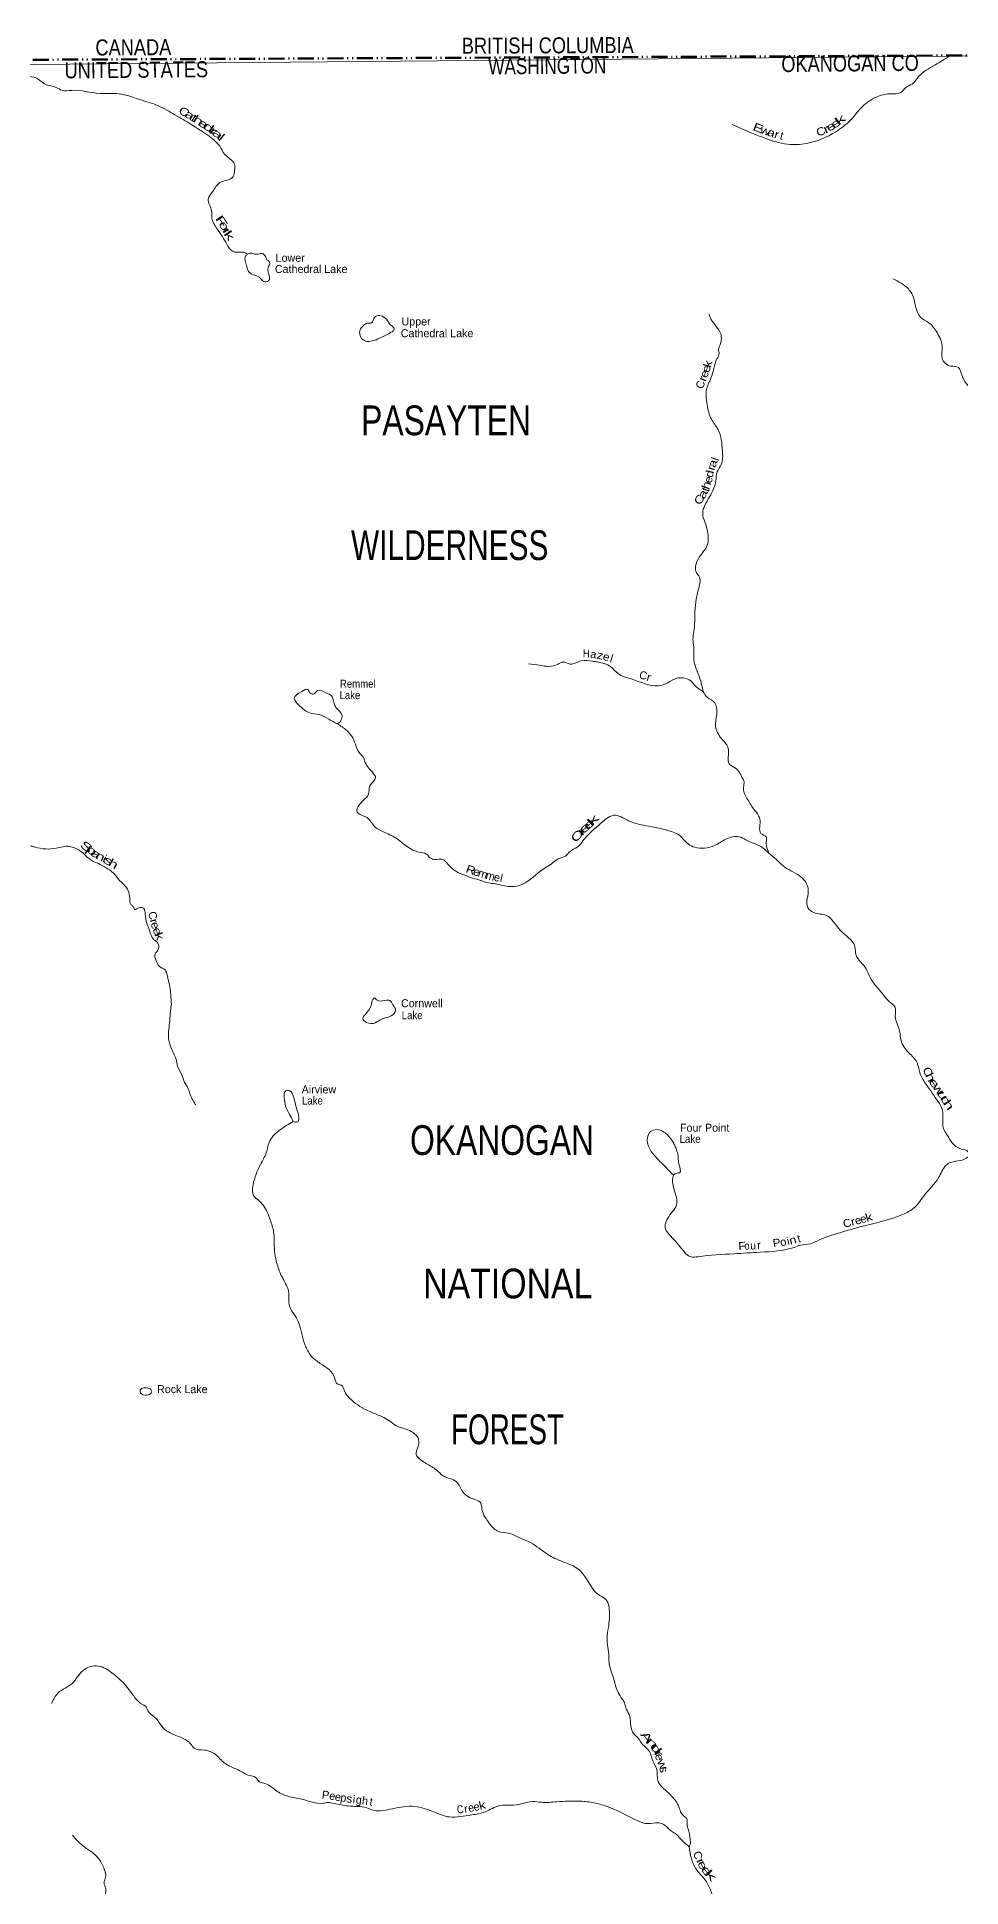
# Model space of a CAD drawing. Header units: feet. Extents: x -2 to 244583, y 367190 to 553316.
# Drawn here: x 185700 to 208783, y 506843 to 553072 of the extents above; entities that cross this region are included whole.
import ezdxf
from ezdxf.enums import TextEntityAlignment as Align

# ---------------------------------------------------------------- set-up
doc = ezdxf.new("R2010")
doc.units = ezdxf.units.FT
doc.header["$LTSCALE"] = 80
doc.linetypes.add('DASH_DOUBLE_DOT', pattern=[9.2, 5, -1.2, 0.3, -1.2, 0.3, -1.2])
doc.linetypes.add('DOT_DASHED', pattern=[7.7, 5, -1.2, 0.3, -1.2])
for name, color, linetype, lineweight in [('10', 7, 'DASH_DOUBLE_DOT', 70), ('39', 7, 'Continuous', 13), ('4', 7, 'Continuous', 13), ('41', 7, 'Continuous', 13), ('44', 7, 'DOT_DASHED', 13)]:
    doc.layers.add(name, color=color, linetype=linetype, lineweight=lineweight)
doc.layers.add('12', color=7, linetype='Continuous')

msp = doc.modelspace()

# ---------------------------------------------------------------- linework, layer by layer
at = {"layer": '10'}
msp.add_line((181915.65, 552486.21), (212238.1, 552626.27), dxfattribs=at)
at = {"layer": '39'}
for points in [[(184517.46, 552498.16), (184724.6, 552415.15), (184935.61, 552303.17), (185140.3, 552231.65), (185460.64, 552098.14), (185667.17, 552052.96), (185916.95, 551886.56), (186174.23, 551811.35), (186328.37, 551739.48), (186566.97, 551739.08), (187267.09, 551660.79), (187819.2, 551644.27), (188212.24, 551525.43), (188670.16, 551378.67), (189096.21, 551156.76), (189500.12, 550918.5), (190113.47, 550499.39), (190264.09, 550344.48), (190390.78, 550138.77), (190630.96, 549893.32), (190633.97, 549739.43), (190598.58, 549583.25), (190269.96, 549433.19), (190083.38, 549205.11), (189979.44, 549018.09), (190060.15, 548731.06), (190069.41, 548548.86), (190186.29, 548296.51), (190412.98, 547947.69), (190588.35, 547718.01), (190721.97, 547692.59), (190897.95, 547681.63), (190954.83, 547641.51)], [(203066.02, 550882.79), (203520.23, 550685.38), (203846.59, 550557.98), (204452.23, 550393.99), (204927.29, 550411.39), (205653.33, 550703.88), (206021.49, 550993.94), (206352.73, 551364.77), (206725.34, 551592.08), (207024.19, 551654.86), (207276.77, 551682.9), (207403.35, 551807.29), (207564.54, 551895.47), (207725.1, 552082.87), (208133.71, 552371.19), (208509.44, 552607.16)], [(190953.87, 547642.19), (190906.62, 547592.58), (190901.29, 547477.11), (190926.1, 547392.22), (191022.57, 547170.11), (191211.1, 547094.43), (191428.37, 546952.11), (191486.87, 546974.78), (191483.58, 547171.2), (191472.64, 547300.74), (191512.4, 547406.32), (191501.95, 547458.9), (191445.03, 547505.09), (191404.05, 547589.87), (191324.72, 547662.24), (191165.11, 547642.93), (191025.43, 547668.32), (190954.83, 547641.51)], [(207086.32, 547031.83), (207468.09, 546777.22), (207553.78, 546658.32), (207778.02, 546062.42), (207979.04, 545932.14), (208193.01, 545674.37), (208314.64, 545312.69), (208310.28, 545047.36), (208527.92, 544848.35), (208718.2, 544815.21), (208779.64, 544694.11), (208890.4, 544449.82), (209334.15, 543991.09), (209566.02, 543780.01), (209880.91, 543551.28), (210135.97, 543192.53), (210480.38, 543087.53), (210725.42, 543030.46), (210940.8, 542867.88), (211434.5, 542816.54), (211604.42, 542805.54), (212031.11, 542798.3), (212330.28, 542867.89)], [(193889.97, 545885.32), (193799.47, 545807.75), (193759.77, 545694.07), (193809.3, 545538.47), (193951.3, 545466.53), (194292.38, 545566.05), (194568.48, 545707.65), (194620.71, 545760.66), (194612.37, 545801.11), (194541.13, 545873.53), (194426.95, 546020.59), (194292.94, 546106.77), (194157.59, 546087.62), (194103.47, 546014.35), (194067.56, 545939.18), (193992.86, 545920.45), (193944.35, 545918.09), (193889.97, 545885.32)], [(202487.82, 546158.22), (202537.22, 546022.87), (202780.2, 545655.94), (202751.88, 545343.87), (202724.15, 545254.57), (202740.89, 545167.6), (202685.13, 545033.57), (202611.89, 544790.05), (202504.72, 544475.42), (202441.01, 544321.08), (202441.82, 543881.63), (202549.28, 543521.87), (202712.72, 543261.73), (202823.32, 542727.84), (202793.15, 542389.43), (202691.22, 542204.45), (202660.33, 541977.43), (202610.94, 541796.85), (202383.21, 541365.97), (202329.85, 541173.22), (202381.81, 540954.86), (202439.64, 540766.91), (202444.2, 540372.03), (202243.93, 540072.98), (202154.37, 539849.6), (202159.21, 539726.1), (202251.2, 539570.78), (202240.57, 539337.82), (202169.8, 539023.44), (202135.39, 538715.38), (202112.3, 538219.06), (202087.32, 538016.37), (202108.76, 537826.15), (202108.82, 537504.15), (202253.19, 537063.65), (202342.77, 536712.37)], [(197976.44, 537409.33), (198251.66, 537372.72), (198488.43, 537343.95), (198716.56, 537398.15), (198841.57, 537453.67), (199013.79, 537400.16), (199157.16, 537429.48), (199296.33, 537483.08), (199575.42, 537474.84), (199698.89, 537455.43), (199883.19, 537410.1), (200027.21, 537338.17), (200214.36, 537163.25), (200546.82, 537031.84), (201229.34, 536860.27), (201455.35, 536930.66), (201681.07, 537047.62), (201830.64, 537056.73), (202033.32, 536981.15), (202120.91, 536882.51), (202345.11, 536710.58)], [(193204.04, 535908.77), (192991, 536022.76), (192755.68, 536140.65), (192510.74, 536183.54), (192244.61, 536378.18), (192126.28, 536541.42), (192313.2, 536716.85), (192466.56, 536764.47), (192537.98, 536663.69), (192614.84, 536660.16), (192709.32, 536745.86), (192897.72, 536692.46), (193072.25, 536592.38), (193121.94, 536412.48), (193177.21, 536307.54), (193320, 536114.09), (193286.47, 535982.23), (193254.39, 535939.49), (193204.04, 535908.77)], [(202344.43, 536711.54), (202438.3, 536578.86), (202633.35, 536432.34), (202683.44, 536189.66), (202653.27, 535851.26), (202796.79, 535544.4), (202957.93, 535326.78), (202967.66, 535071.67), (202995.01, 534905.79), (203151.4, 534797.49), (203253.2, 534688.83), (203310.55, 534575.8), (203357.65, 534482.97), (203356.4, 534363.47), (203357.34, 534217.67), (203500.67, 533939.17), (203578.31, 533814.13), (203700.65, 533657), (203758.07, 533531.83), (203755.29, 533335.37), (203784.65, 533171.53), (203912.61, 533083.29), (203917.53, 532947.63), (203924.17, 532858.57), (203981.94, 532678.72)], [(193203.85, 535908.87), (193431.54, 535748.29), (193588.48, 535554.94), (193781.15, 535151.21), (193848.33, 535080.79), (193893.62, 534955.53), (194109.85, 534661.33), (194156.96, 534566.46), (194016.76, 534358.95), (193981.7, 534152.14), (193847.26, 533991.24), (193701.51, 533702.68), (193807.16, 533624.42), (193947.05, 533566.63), (194132.48, 533345.12), (194392.27, 533192.97), (194694.58, 533033), (195240.63, 532702.55), (195431.02, 532653.21), (195524.65, 532556.64), (195644.21, 532516.94), (195822.1, 532524.22), (196011.27, 532349.32), (196380.72, 532125), (196788.01, 531990.05), (196978.44, 531934.63), (197148.44, 531911.48), (197468.33, 531846.82), (197753.28, 531871.02), (198286.77, 532235.12), (198576.67, 532431.5), (198723.61, 532535.77), (198899.09, 532603.79), (199019.66, 532720.04), (199194.89, 532826.54), (199417.67, 533085.24), (199695.05, 533342.29), (199928.33, 533540.31), (200103.71, 533622.51), (200480.69, 533485.33), (200976.95, 533350.98), (201552.06, 533217.16), (201712.23, 533149.39), (201976.69, 532902.09), (202130.86, 532824.15), (202623.95, 532867.99), (202910.06, 533025.87), (203235.2, 533088.82), (203407.57, 533011.01), (203831.47, 532809.34), (203981.94, 532678.72)], [(182098.52, 530613.22), (182387.58, 530683.49), (182451.43, 530815.56), (182495.44, 530888.76), (182551.48, 530978.25), (182698.05, 531139.23), (182780.43, 531220.79), (182881.41, 531239.7), (182968.29, 531250.42), (183035.27, 531210.37), (183109.1, 531362.76), (183161.18, 531440.07), (183312.05, 531560.57), (183305.44, 531645.58), (183218.24, 531685.5), (183282.2, 531801.36), (183346.02, 531937.48), (183429.09, 531911.72), (183453.05, 531958.46), (183470.81, 532027.43), (183496.44, 532128.87), (183554.71, 532185.97), (183609.37, 532176.21), (183659.34, 532265.66), (183729.77, 532318.79), (183790.12, 532367.8), (183851.1, 532317.58), (183895.52, 532328.01), (183949.76, 532383.06), (184020.63, 532367.34), (184051.18, 532333.11), (184162.11, 532376.39), (184185.94, 532443.39), (184274.96, 532435.89), (184297.72, 532355.04), (184360.64, 532319.01), (184477.56, 532374.48), (184537.19, 532534.87), (184558.84, 532626.15), (184584.88, 532664.81), (184560.25, 532721.34), (184475.03, 532767.35), (184535.36, 532818.38), (184601.86, 532853.26), (184632.05, 532875.74), (184784.13, 532807.92), (184984.33, 532805.22), (185251.02, 532839.43), (185556.25, 532853.65), (185639.29, 532831.94), (185922.7, 532781.2), (186175.31, 532803.16), (186506.64, 532845.91), (186654.54, 532800.33), (186782.38, 532730.32), (186916.6, 532611.74), (187105.55, 532471.26), (187273.85, 532397.47), (187476.81, 532279.36), (187600.75, 532187.04), (187763.76, 531993.73), (187934.74, 531816.67), (188002.56, 531647.02), (188019.42, 531541.83), (188044.62, 531396.18), (188097.53, 531343.89), (188142.47, 531273.31), (188241.29, 531312.46), (188364.76, 531293.04), (188404.06, 531155.6), (188443.99, 530920.95), (188522.14, 530716.94), (188608.29, 530527.16), (188665.2, 530480.96), (188726.32, 530410.5), (188721.28, 530250.47), (188649.07, 530160.88), (188676.47, 529986.9), (188752.17, 529849.7), (188900.37, 529757.55), (188951.71, 529634.36), (188968.48, 529543.34), (189020.34, 529339.15), (189039.87, 529132.72), (189055.5, 528903.98), (189034.36, 528731.7), (189015.67, 528494.63), (188992.84, 528271.7), (188988.2, 528050.93), (189044.24, 527826.51), (189177.57, 527531.74)], [(203981.94, 532678.72), (204221.88, 532469.73), (204378.47, 532331.05), (204790.56, 532078.68), (204964.28, 531792.28), (204959.26, 531316.33), (205107.67, 531191.78), (205419.51, 531120.98), (205763.6, 530752.71), (206132.24, 530340.05), (206161.91, 530129.63), (206343.44, 529885.81), (206576.66, 529464.13), (206813.05, 529178.16), (206990.32, 528968.75), (207134.77, 528829.99), (207140.3, 528599.16), (207249.87, 528227.27), (207285.74, 527994.62), (207477.77, 527690.12), (207679.45, 527456.57), (207728.99, 527298.94), (207766.3, 527157.43), (207915.61, 526893.14), (208211.54, 526467.84), (208315.94, 526270.08), (208361.72, 525753.97), (208445.48, 525620.88), (208570.06, 525429.33), (208754.91, 525296.92), (208925.11, 525243.4), (209038.96, 525146.96)], [(194123.17, 529055.13), (194113.63, 529049.62), (194057.92, 528909.51), (193893.85, 528639.05), (193841.83, 528553.64), (193929.46, 528446.9), (194149.91, 528440.29), (194298.99, 528524.33), (194496.72, 528590.48), (194647.59, 528713.01), (194649.05, 528800.1), (194610.27, 528856.54), (194532.62, 528981.58), (194433.41, 529003.18), (194227.28, 528985.59), (194174.46, 529023.71), (194150.01, 529051.89), (194123.17, 529055.13)], [(189177.57, 527531.74), (189213.12, 527347.69), (189329.89, 527113.57), (189385.56, 526945.85), (189450.91, 526845.04), (189543.43, 526608.72), (189621.22, 526459.39), (189664.13, 526390.82)], [(192101.22, 525972.6), (192011.22, 526149.52), (191908.81, 526351.35), (191877.1, 526565.8), (191884.33, 526699.51), (191934.55, 526750.48), (192015.5, 526740.9), (192107.46, 526589.63), (192206.87, 526223.75), (192242.47, 526033.63), (192208.55, 525962.52), (192151.99, 525954.04), (192101.22, 525972.6)], [(192101.22, 525972.6), (191759, 525752.91), (191518.03, 525492.05), (191426.97, 525189.69), (191281.23, 524899.1), (191096.51, 524383.46), (191114.46, 524108.16), (191234.43, 524003.66), (191354.55, 523874.87), (191524.7, 523515.54), (191611.59, 523210.33), (191625.93, 522866.15), (191712.09, 522360.44), (191839.45, 522051.45), (191991.47, 521679.85), (191999.4, 521390.31), (192199.89, 521027.14), (192261.62, 520861.49), (192416.66, 520336), (192559.7, 520102.05), (192775.16, 519927.32), (193141.56, 519549.07), (193197, 519417.81), (193302.36, 519384.09), (193380.13, 519238.81), (193508.67, 519059.44), (193941.33, 518754.54), (194497.03, 518495.04), (194663.62, 518372.63), (194959.51, 518267.3), (195234.06, 518022.09), (195213.03, 517833.61), (195173.78, 517649.05), (195298.03, 517508.13), (195559.94, 517341.82), (195677.71, 517265.66), (195844.47, 517116.93), (196179.06, 516969.33), (196336.35, 516721.3), (196572.01, 516548.73), (196776.88, 516448.86), (196826.83, 516228.46), (196916.92, 516052.88), (197012.87, 515911.77), (197230.43, 515724.9), (197473.32, 515686.04), (197759.18, 515568.49), (198026.85, 515448.8), (198453.35, 515158.04), (198838.74, 514970.28), (199173.34, 514820.66), (199554.54, 514341.25), (199668.73, 514192.16), (199932.85, 513997.51), (199996.95, 513777.2), (199973.58, 513323.41), (199940.84, 513070.04), (199988.32, 512604.57), (199995.64, 512410.21), (200063.82, 512183.85), (200216.52, 511706.95), (200324.83, 511529.47), (200379.97, 511444.78), (200407.08, 511317.38), (200493.06, 511153.92), (200528.84, 510935.45), (200615.53, 510660.61), (200729.45, 510554.05), (200813.18, 510425.01), (200998.43, 510231.85), (201080.81, 509999.51), (201185.39, 509773.4), (201217.64, 509473.9), (201335.89, 509322.81), (201551.56, 509115.68), (201704.5, 508916.22), (201739.42, 508831.4), (201794.91, 508692.04), (201874.34, 508603.47), (201931.33, 508545.13), (201938.28, 508407.46), (201975.61, 508261.91), (202015.45, 508041.43), (202026.29, 507928.1), (201988.38, 507848.86)], [(201598.12, 524628.69), (201302.08, 524936.6), (201016.83, 525272.87), (200948.28, 525555.92), (201026.09, 525718.47), (201187.54, 525768.16), (201449.22, 525636.27), (201606.27, 525426.72), (201657.57, 525309.61), (201709.1, 525158.07), (201736.99, 524909.16), (201748.49, 524692.55), (201689.94, 524680), (201599.25, 524632.81)], [(209038.96, 525146.96), (208773.02, 524997.32), (208530.67, 524951.13), (208409.83, 524877.4), (208221.75, 524568.3), (207868.68, 524132.53), (207628.01, 523827.12), (207368.2, 523667.4), (206680.14, 523442), (206007.94, 523267.33), (205612.4, 523147.19), (205404.56, 523080.98), (205259.37, 523019.24), (205023.44, 522918.41), (204777, 522880.29), (204615.59, 522826.54), (203769.15, 522705.37), (203114.26, 522666.51), (202204.83, 522593.52), (202045.14, 522586.36), (201801.11, 522801.4), (201491.52, 523149.66), (201401.68, 523284.74), (201482.6, 523593.11), (201682.64, 523928.62), (201661.16, 524124.91), (201578.13, 524458.5), (201581.47, 524567.88), (201599.25, 524632.81)], [(188437.78, 519316.12), (188308.56, 519295.59), (188274.72, 519212.33), (188299.24, 519174.02), (188507.64, 519153.15), (188567.83, 519226.47), (188522.93, 519290.97), (188435.81, 519316.7)], [(186064.24, 511428.83), (186226.33, 511691.17), (186578.64, 511930.5), (186851.54, 512256.38), (187235.02, 512364.28), (187567.71, 512196.42), (187995.02, 511780.11), (188333.08, 511405.72), (188406.17, 511359.63), (188475.7, 511238.59), (188701.5, 511027.48), (188785.22, 510900.46), (189130.62, 510643.58), (189536.45, 510421.54), (189624.1, 510312.77), (189881.21, 510263.88), (190154.88, 510154.35), (190386.78, 509939.23), (190648.51, 509801.27), (190802.64, 509729.41), (191007.51, 509629.54), (191161.49, 509581.97), (191240.93, 509491.38), (191413.25, 509421.67), (191703.64, 509229.22), (191965.25, 509109.48), (192315.53, 509034.9), (192843.91, 508937.22), (192963.1, 508954.23), (193124.99, 508933.04), (193471.17, 508868.56), (193936.55, 508819.06), (194108.81, 508759.47), (194577.67, 508797.07), (195139.4, 508857.58), (195605.33, 508723.03), (196006.53, 508592.08), (196269.33, 508601.96), (196560.23, 508644.44), (196895.4, 508719.61), (197258.35, 508875.98), (197545.43, 508884), (197787.84, 508920.07), (198084.71, 508976.76), (198303.19, 508960.02), (198685.28, 508970.7), (199273.58, 508986.84), (199611.52, 508946.6), (199923.46, 508861.63), (200720.48, 508492.37), (200904.88, 508430.84), (201149.46, 508444.65), (201311.33, 508427.52), (201479.98, 508299.05), (201575.53, 508218.69), (201664.84, 508166.64), (201744.24, 508082.12), (201988.38, 507848.86)], [(186586.9, 508135.4), (186845.38, 507873.88), (187036.3, 507741.51), (187294.82, 507473.92), (187385.13, 507265.94), (187412.54, 507091.96), (187375.06, 506945.89), (187416.4, 506806.44), (187395.25, 506636.18), (187353.65, 506502.24), (187343.68, 506328.75)], [(201988.38, 507848.86), (202046.92, 507551.56), (202157.74, 507297.14), (202383.92, 507027.3), (202525.08, 506773.08), (202560.74, 506572.83), (202500.8, 506461.04)]]:
    msp.add_spline(points, degree=3, dxfattribs=at)
at = {"layer": '4'}
msp.add_lwpolyline([(0, 551604.47), (30320.18, 551625.32), (60640.31, 551687.89), (90960.33, 551792.15), (121280.18, 551938.12), (151599.79, 552125.8), (181919.11, 552355.19), (212238.1, 552626.27), (242556.67, 552939.07), (244583.23, 368785.28), (214011.34, 368469.87), (183439.05, 368196.52), (152869.71, 367965.22), (122293.47, 367775.98), (91720.3, 367628.78), (61146.96, 367523.65), (30573.51, 367460.56), (0, 367439.54)], close=True, dxfattribs=at)

# ---------------------------------------------------------------- texts
at = {"layer": '10'}
for s, rotation, width, p in [('CANADA', 0.265, 0.85, (187160.28, 552610.44)), ('BRITISH COLUMBIA', 0.265, 0.85, (196313.24, 552652.71)), ('UNITED STATES', 0.484, 0.85, (186388.49, 552036.92)), ('WASHINGTON', 0.514, 0.8, (196975.33, 552136.07))]:
    msp.add_text(s, height=400, rotation=rotation, dxfattribs=dict(at, width=width)).set_placement(p)
at = {"layer": '12', "width": 0.85}
msp.add_text('OKANOGAN CO', height=400, rotation=0.537, dxfattribs=at).set_placement((204295.7, 552195.62))
at = {"layer": '41'}
for s, rotation, width, p in [('C', 329.884, 1.35, (189327.25, 551114.87)), ('a', 329.045, 1.6, (189459.94, 551039.45)), ('t', 329.045, 1.45, (189576.18, 550966.16)), ('h', 327.876, 1.65, (189675.55, 550902.81)), ('k', 37.823, 1.95, (205826.22, 550927.45)), ('e', 325.987, 1.6, (189802.15, 550817.96)), ('d', 325.987, 1.8, (189930.23, 550736.03)), ('r', 323.848, 1.9, (190052.88, 550642.38)), ('a', 323.848, 1.8, (190148.92, 550572.56)), ('l', 320.163, 1.6, (190248.57, 550484.2)), ('E', 337.938, 1.45, (203681.16, 550706.48)), ('w', 339.412, 1.3, (203861.92, 550637.68)), ('a', 341.065, 1.25, (204015.19, 550587.64)), ('r', 344.549, 1.2, (204156.98, 550543.86)), ('C', 21.784, 1.15, (205319.29, 550619.42)), ('r', 25.415, 1.5, (205458.24, 550684.97)), ('e', 29.957, 1.5, (205577.97, 550752.77)), ('e', 33.941, 1.6, (205703.63, 550831.14)), ('F', 303.409, 1.9, (190226.78, 548412.83)), ('o', 303.41, 1.6, (190289.59, 548298.82)), ('r', 303.629, 1.8, (190365.69, 548166.46)), ('k', 303.629, 1.8, (190421.57, 548054.59)), ('r', 70.377, 1.35, (202420.43, 544502.98)), ('e', 70.913, 1.15, (202462.81, 544617.5)), ('k', 73.038, 1.3, (202552.83, 544874.07)), ('e', 71.467, 1.15, (202511.15, 544747.77)), ('r', 74.636, 1.2, (202634.11, 542277.75)), ('a', 71.141, 1.25, (202673.49, 542384.14)), ('h', 69.675, 1.3, (202514.93, 541837.41)), ('t', 65.117, 1.25, (202488.44, 541725.91)), ('d', 78.324, 1.2, (202596.02, 542136.07)), ('e', 72.579, 1.15, (202565.99, 541982.77)), ('C', 60.75, 1.3, (202333.34, 541465.74)), ('a', 62.26, 1.5, (202415.77, 541602.16)), ('H', 358.507, 0.9, (199419.87, 537567.74)), ('z', 348.738, 1.25, (199746.93, 537524.37)), ('e', 344.629, 1.1, (199897.31, 537489.95)), ('r', 344.977, 1.2, (200962.96, 536981.24)), ('e', 42.434, 1.95, (199555.27, 533332.56)), ('k', 44.479, 2.25, (199659.43, 533432.54)), ('C', 50.494, 1.6, (199262.56, 533042.16)), ('r', 46.209, 2.2, (199372.27, 533158.62)), ('e', 43.434, 2, (199452.07, 533240.9)), ('S', 322.936, 1.75, (186876.38, 532758.5)), ('p', 323.149, 1.8, (187002.47, 532669.5)), ('a', 329.343, 1.6, (187115.05, 532578.13)), ('n', 332.918, 1.5, (187240.41, 532505.74)), ('i', 334.385, 1.15, (187348.67, 532445.65)), ('s', 330.898, 1.7, (187436.55, 532398.46)), ('h', 330.711, 1.55, (187561.5, 532324.93)), ('R', 340.816, 1.2, (196504.77, 532166.54)), ('e', 342.521, 1.15, (196653.79, 532116.18)), ('m', 342.521, 1.05, (196811.51, 532066.53)), ('C', 288.153, 1.05, (188497.27, 531089.41)), ('r', 285.54, 1.2, (188526.69, 530956.37)), ('e', 289.232, 1.2, (188561.44, 530839.45)), ('e', 292.071, 1.25, (188614.78, 530692.78)), ('k', 291.755, 1.4, (188662.42, 530563.86)), ('C', 294.764, 1.2, (207865.73, 527173.54)), ('h', 296.874, 1.45, (207933.99, 527030.2)), ('e', 302.128, 1.55, (208027.75, 526878.1)), ('w', 304.756, 1.6, (208144.03, 526719.4)), ('u', 304.905, 1.8, (208240.52, 526578.99)), ('c', 304.905, 1.85, (208317.2, 526455.08)), ('h', 304.345, 1.7, (208396.17, 526327.84)), ('C', 16.733, 1.05, (205964.93, 523337.94)), ('r', 14.909, 1.2, (206109.97, 523377.28)), ('e', 14.909, 1.05, (206234.87, 523409.5)), ('e', 14.223, 1.05, (206366.98, 523445.16)), ('k', 17.223, 1.3, (206511.26, 523483.51)), ('F', 3.479, 1.15, (203319.55, 522761.57)), ('o', 3.313, 0.8, (203441.58, 522768.87)), ('u', 3.313, 0.95, (203594.32, 522772.77)), ('P', 8.799, 1.1, (204192.81, 522842.49)), ('o', 14.837, 1.05, (204363.8, 522868.38)), ('n', 16.691, 1.2, (204607.92, 522914.24)), ('A', 306.932, 1.65, (200851.72, 510529.43)), ('n', 314.027, 2.1, (200999.88, 510367.49)), ('d', 306.985, 1.9, (201085.28, 510246.91)), ('r', 301.613, 1.7, (201147.36, 510132.3)), ('e', 288.784, 1.15, (201156.32, 510058.99)), ('w', 294.904, 1.35, (201237.67, 509867.31)), ('s', 280.402, 1.15, (201259.83, 509760.5)), ('P', 353.681, 1.05, (192899.77, 509046.23)), ('s', 352.285, 1.1, (193488.92, 508952.44)), ('k', 13.767, 1.2, (196844.12, 508790.58)), ('C', 7.635, 0.85, (196285.26, 508684.82)), ('C', 287.139, 1.05, (202117.11, 507605.36)), ('r', 297.001, 1.55, (202190.85, 507445.63)), ('e', 297.688, 1.4, (202239.11, 507344.41)), ('e', 309.521, 1.8, (202351.43, 507184.58)), ('k', 311.884, 2.15, (202455.45, 507067.52))]:
    msp.add_text(s, height=200, rotation=rotation, dxfattribs=dict(at, width=width)).set_placement(p, align=Align.CENTER)
for s, rotation, p in [('t', 344.549, (204279.73, 550510.2)), ('C', 74.9, (202368.5, 544359.45)), ('l', 71.797, (202736.38, 542496.18)), ('a', 352.837, (199588.57, 537552.62)), ('l', 341.569, (200023.71, 537445.5)), ('C', 343.656, (200817.21, 537027.41)), ('m', 344.756, (197001.59, 532013.06)), ('e', 346.277, (197169.45, 531976.97)), ('l', 348.705, (197284.46, 531957.43)), ('r', 4.828, (203743.7, 522782.18)), ('i', 14.837, (204489.18, 522887.25)), ('t', 15.83, (204758.77, 522953.89)), ('e', 349.419, (193058.64, 509021.5)), ('e', 349.419, (193199.78, 508997.21)), ('p', 351.479, (193340.62, 508977.13)), ('i', 354.983, (193609.19, 508931.73)), ('g', 353.967, (193730.07, 508924.33)), ('h', 352.15, (193881.59, 508900.85)), ('t', 350.98, (194033.39, 508875.94)), ('r', 8.98, (196428.84, 508703.51)), ('e', 11.516, (196561.89, 508727.78)), ('e', 11.516, (196698.19, 508754.19))]:
    msp.add_text(s, height=200, rotation=rotation, dxfattribs=at).set_placement(p, align=Align.CENTER)
for s, p in [('Cathedral Lake', (191642.36, 547174.76)), ('Lower', (191660.15, 547454.78)), ('Upper', (194805.59, 545863.62)), ('Cathedral Lake', (194787.81, 545570.29)), ('Cornwell', (194793.28, 528826.48)), ('Airview', (192310.98, 526674.25)), ('Four Point', (201763.17, 525716.4)), ('Rock Lake', (188697.81, 519183.84))]:
    msp.add_text(s, height=200, dxfattribs=at).set_placement(p)
at = {"layer": '41', "width": 0.9}
for s, p in [('Lake', (193256.1, 536526.75)), ('Remmel', (193264.98, 536811.2)), ('Lake', (194811.06, 528528.69)), ('Lake', (192319.88, 526394.24)), ('Lake', (201754.28, 525436.39))]:
    msp.add_text(s, height=200, dxfattribs=at).set_placement(p)
at = {"layer": '44'}
for s, width, p in [('PASAYTEN', 0.8, (195919.49, 543121.03)), ('WILDERNESS', 0.75, (196009.9, 540001.8)), ('OKANOGAN', 0.8, (197317.59, 525135.21)), ('NATIONAL', 0.85, (197461.68, 521551.97)), ('FOREST', 0.7, (197454.91, 517908.19))]:
    msp.add_text(s, height=743.7, dxfattribs=dict(at, width=width)).set_placement(p, align=Align.CENTER)

doc.saveas('drawing.dxf')
